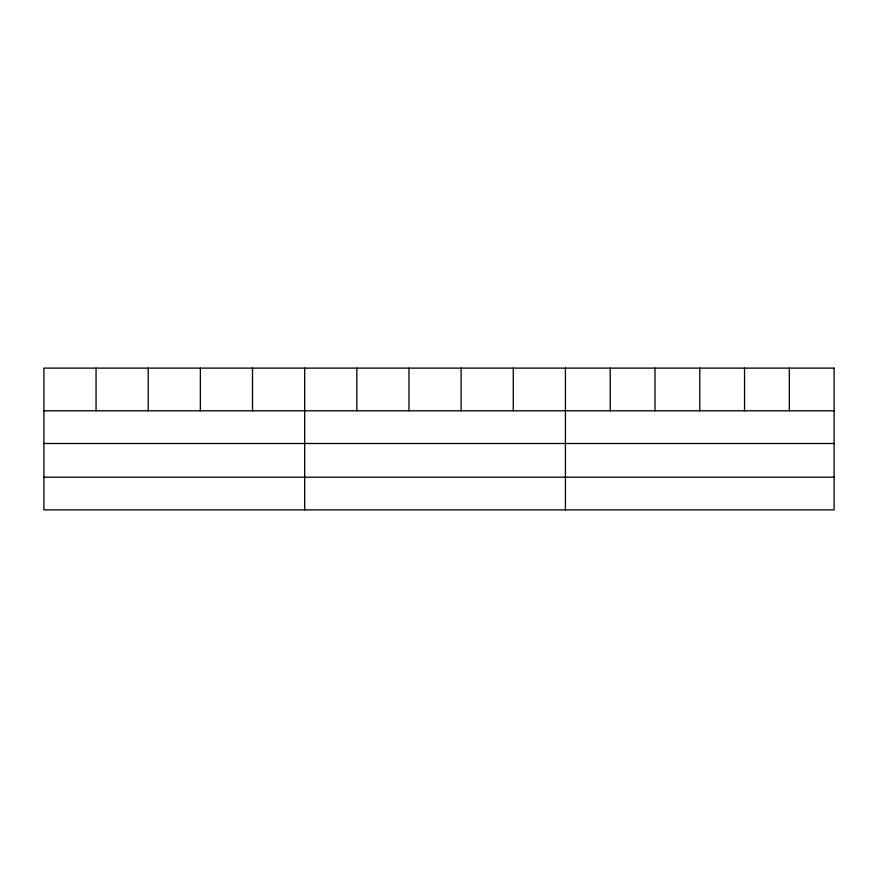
<?xml version="1.0" encoding="UTF-8"?>
<svg xmlns="http://www.w3.org/2000/svg" width="878" height="878" viewBox="0 0 878 878"><rect width="100%" height="100%" fill="white"/><g stroke="black" fill="none" stroke-linecap="round" stroke-linejoin="round"><path stroke-width="1.32" d="M43.9 410.794L834.1 410.794M43.9 443.489L834.1 443.489M43.9 477.182L834.1 477.182M789.322 368.123L789.322 410.794M744.544 368.123L744.544 410.794M699.766 368.123L699.766 410.794M654.988 368.123L654.988 410.794M610.21 368.123L610.21 410.794M565.432 368.123L565.432 509.877M513.279 368.123L513.279 410.794M461.126 368.123L461.126 410.794M408.972 368.123L408.972 410.794M356.819 368.123L356.819 410.794M304.666 368.123L304.666 509.877M252.513 368.123L252.513 410.794M200.36 368.123L200.36 410.794M148.206 368.123L148.206 410.794M96.053 368.123L96.053 410.794M834.1 368.123L43.9 368.123L43.9 509.877L834.1 509.877L834.1 368.123"/></g></svg>
